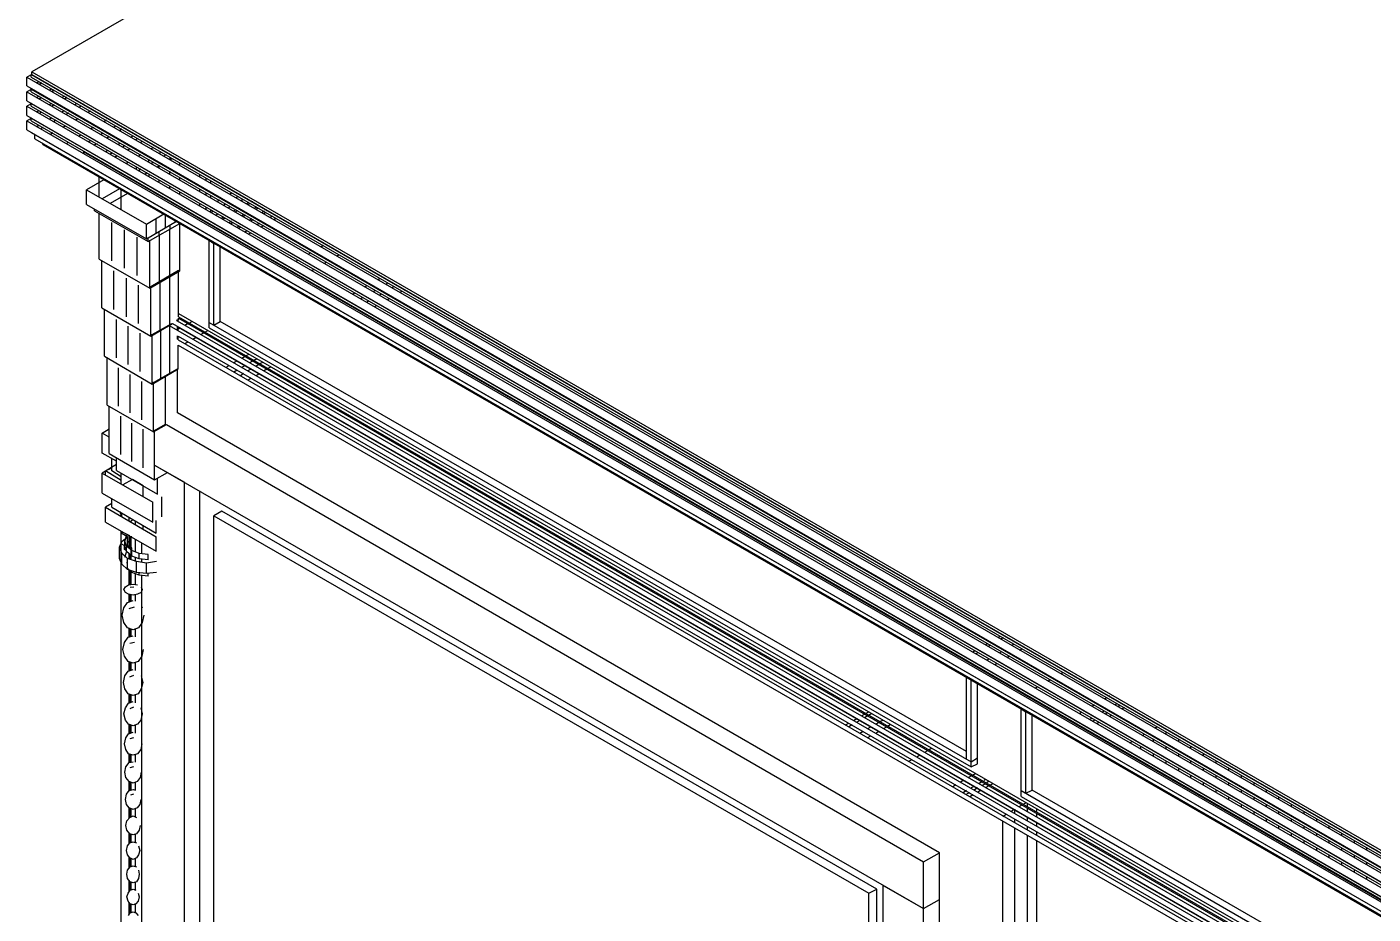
# Model space of a CAD drawing. Header units: inches. Extents: x 0.3 to 16.2, y 0.3 to 11.4.
# Drawn here: x 10.63 to 11.636, y 9.271 to 9.934 of the extents above; entities that cross this region are included whole.
import ezdxf

# ---------------------------------------------------------------- set-up
doc = ezdxf.new("R2010")
doc.units = ezdxf.units.IN
doc.header["$LTSCALE"] = 0.009843
doc.header["$MEASUREMENT"] = 0
doc.layers.add('GEOMETRY', color=7, linetype='Continuous')

msp = doc.modelspace()

# ---------------------------------------------------------------- linework, layer by layer
at = {"layer": 'GEOMETRY'}
for p, q in [((11.5551, 10.4331), (10.6335, 9.9008)), ((10.6335, 9.8988), (10.6299, 9.8969)), ((10.6331, 9.8988), (13.3177, 8.3488)), ((10.6335, 9.8988), (10.6331, 9.8988)), ((10.6331, 9.8988), (13.3177, 8.3488)), ((10.6331, 9.8969), (10.6331, 9.8988)), ((10.6335, 9.9008), (13.3177, 8.3512)), ((10.6335, 9.9008), (13.3177, 8.3512)), ((10.6335, 9.8988), (10.6335, 9.9008)), ((10.6335, 9.8988), (13.3177, 8.3492)), ((10.6299, 9.8969), (13.3177, 8.3449)), ((10.6299, 9.8969), (13.3177, 8.3449)), ((10.6299, 9.8902), (10.6299, 9.8969)), ((10.6299, 9.8902), (13.3177, 8.3382)), ((10.6331, 9.8969), (13.3177, 8.3469)), ((10.6331, 9.8878), (10.6331, 9.8882)), ((10.639, 9.8933), (10.6374, 9.8925)), ((10.6409, 9.8925), (10.6394, 9.8913)), ((10.6409, 9.8921), (10.6394, 9.8913)), ((10.6409, 9.8945), (10.6409, 9.8945)), ((10.6429, 9.8933), (10.6425, 9.8933)), ((10.6429, 9.8933), (10.6429, 9.8933)), ((10.6504, 9.889), (10.6504, 9.889)), ((10.652, 9.8882), (10.652, 9.8878)), ((10.6335, 9.8878), (10.6299, 9.8858)), ((10.6299, 9.8858), (13.3177, 8.3343)), ((10.6299, 9.8858), (13.3177, 8.3343)), ((10.6299, 9.8791), (10.6299, 9.8858)), ((10.6299, 9.8791), (13.3177, 8.3276)), ((10.6331, 9.8878), (13.3177, 8.3382)), ((10.6331, 9.8878), (13.3177, 8.3382)), ((10.6331, 9.8878), (13.3177, 8.3382)), ((10.6331, 9.8858), (10.6331, 9.8878)), ((10.6331, 9.8858), (13.3177, 8.3362)), ((10.639, 9.8827), (10.6374, 9.8815)), ((10.6409, 9.8815), (10.6394, 9.8807)), ((10.6409, 9.8815), (10.6394, 9.8803)), ((10.6484, 9.8878), (10.6469, 9.887)), ((10.6504, 9.887), (10.6484, 9.8858)), ((10.6504, 9.887), (10.6488, 9.8858)), ((10.6524, 9.8878), (10.652, 9.8878)), ((10.6579, 9.8827), (10.6563, 9.8815)), ((10.6598, 9.8815), (10.6579, 9.8807)), ((10.6598, 9.8815), (10.6583, 9.8803)), ((10.6598, 9.8835), (10.6598, 9.8835)), ((10.6614, 9.8827), (10.6614, 9.8827)), ((10.6618, 9.8827), (10.6614, 9.8823)), ((10.6693, 9.8783), (10.6689, 9.878)), ((10.6335, 9.8772), (10.6299, 9.8752)), ((10.6299, 9.8752), (13.3177, 8.3232)), ((10.6299, 9.8752), (13.3177, 8.3232)), ((10.6299, 9.8681), (10.6299, 9.8752)), ((10.6299, 9.8681), (13.3177, 8.3165)), ((10.6331, 9.8772), (13.3177, 8.3272)), ((10.6331, 9.8772), (13.3177, 8.3272)), ((10.6331, 9.8772), (13.3177, 8.3272)), ((10.6331, 9.8772), (10.6331, 9.8772)), ((10.6331, 9.8752), (10.6331, 9.8772)), ((10.6331, 9.8752), (13.3177, 8.3252)), ((10.639, 9.8717), (10.6374, 9.8709)), ((10.6409, 9.8705), (10.6394, 9.8697)), ((10.6409, 9.8705), (10.6394, 9.8697)), ((10.6484, 9.8772), (10.6469, 9.876)), ((10.6504, 9.876), (10.6484, 9.8752)), ((10.6504, 9.876), (10.6488, 9.8752)), ((10.6579, 9.8717), (10.6563, 9.8709)), ((10.661, 9.8701), (10.6594, 9.8689)), ((10.6673, 9.8772), (10.6657, 9.876)), ((10.6705, 9.8752), (10.6689, 9.8744)), ((10.6724, 9.8764), (10.672, 9.8764)), ((10.6776, 9.8713), (10.6756, 9.8705)), ((10.6791, 9.8724), (10.6791, 9.8724)), ((10.6335, 9.8661), (10.6299, 9.8642)), ((10.6299, 9.8642), (13.3177, 8.3126)), ((10.6299, 9.8642), (13.3177, 8.3126)), ((10.6299, 9.8575), (10.6299, 9.8642)), ((10.6331, 9.8661), (10.6331, 9.8665)), ((10.6331, 9.8661), (13.3177, 8.3165)), ((10.6331, 9.8661), (13.3177, 8.3165)), ((10.6331, 9.8661), (13.3177, 8.3165)), ((10.6331, 9.8642), (10.6331, 9.8661)), ((10.6331, 9.8642), (13.3177, 8.3146)), ((10.639, 9.8606), (10.6374, 9.8598)), ((10.6421, 9.8591), (10.6406, 9.8583)), ((10.6484, 9.8661), (10.6469, 9.8654)), ((10.6516, 9.8646), (10.65, 9.8634)), ((10.6587, 9.8602), (10.6571, 9.8594)), ((10.6681, 9.8657), (10.6665, 9.865)), ((10.6799, 9.8591), (10.678, 9.8583)), ((10.6894, 9.8646), (10.6874, 9.8634)), ((10.6909, 9.8657), (10.6909, 9.8654)), ((10.6945, 9.8594), (10.6961, 9.8602)), ((10.698, 9.8614), (10.698, 9.8614)), ((10.7028, 9.8587), (10.7028, 9.8587)), ((10.6299, 9.8575), (13.3177, 8.3055)), ((10.6331, 9.8555), (13.3177, 8.3055)), ((10.6331, 9.8555), (10.6331, 9.8555)), ((10.6358, 9.8508), (10.6358, 9.8539)), ((10.6358, 9.8508), (13.3177, 8.3024)), ((10.6492, 9.8551), (10.6476, 9.8539)), ((10.661, 9.848), (10.6594, 9.8472)), ((10.6705, 9.8535), (10.6689, 9.8528)), ((10.6756, 9.8484), (10.6776, 9.8496)), ((10.685, 9.8539), (10.687, 9.8551)), ((10.6913, 9.8524), (10.6898, 9.8512)), ((10.7008, 9.8579), (10.6992, 9.8567)), ((10.7075, 9.852), (10.7091, 9.8528)), ((10.711, 9.8539), (10.711, 9.8539)), ((10.7126, 9.8508), (10.711, 9.85)), ((10.7146, 9.852), (10.7146, 9.852)), ((10.7146, 9.848), (10.7161, 9.8488)), ((10.7181, 9.85), (10.7181, 9.85)), ((10.6417, 9.8465), (10.6417, 9.8472)), ((10.6417, 9.8465), (13.3177, 8.3016)), ((10.6728, 9.8413), (10.6724, 9.8409)), ((10.6724, 9.8409), (13.3177, 8.3138)), ((10.6724, 9.8409), (13.3177, 8.3138)), ((10.6724, 9.8398), (10.6724, 9.8409)), ((10.6744, 9.8398), (10.6744, 9.8402)), ((10.6823, 9.8469), (10.6803, 9.8461)), ((10.6886, 9.8409), (10.6902, 9.8421)), ((10.6937, 9.8402), (10.6921, 9.839)), ((10.6957, 9.837), (10.6972, 9.8382)), ((10.698, 9.8465), (10.6996, 9.8476)), ((10.7031, 9.8457), (10.7016, 9.8445)), ((10.7051, 9.8425), (10.7067, 9.8433)), ((10.715, 9.8386), (10.7134, 9.8378)), ((10.715, 9.8386), (10.7134, 9.8378)), ((10.715, 9.8386), (10.7134, 9.8378)), ((10.7244, 9.8441), (10.7228, 9.8433)), ((10.7244, 9.8441), (10.7228, 9.8433)), ((10.7244, 9.8441), (10.7228, 9.8433)), ((10.7264, 9.8453), (10.7264, 9.8453)), ((10.7264, 9.8453), (10.7264, 9.8453)), ((10.7264, 9.8453), (10.7264, 9.8453)), ((10.7295, 9.8433), (10.7295, 9.8433)), ((10.7295, 9.8394), (10.7295, 9.8409)), ((10.7339, 9.8386), (10.7323, 9.8378)), ((10.7339, 9.8386), (10.7323, 9.8378)), ((10.7339, 9.8386), (10.7323, 9.8378)), ((10.7358, 9.8398), (10.7354, 9.8398)), ((10.7358, 9.8398), (10.7354, 9.8398)), ((10.7358, 9.8398), (10.7354, 9.8398)), ((10.737, 9.839), (10.737, 9.839)), ((10.6862, 9.8358), (13.3177, 8.3165)), ((10.6862, 9.8358), (13.3177, 8.3165)), ((10.6862, 9.8354), (10.6862, 9.8358)), ((10.6862, 9.8331), (10.6862, 9.8335)), ((10.7055, 9.8331), (10.7039, 9.8323)), ((10.7055, 9.8331), (10.7039, 9.8323)), ((10.7055, 9.8331), (10.7039, 9.8323)), ((10.7118, 9.828), (10.7118, 9.8299)), ((10.715, 9.828), (10.7134, 9.8268)), ((10.715, 9.828), (10.7134, 9.8268)), ((10.715, 9.828), (10.7134, 9.8268)), ((10.7209, 9.8335), (10.7209, 9.8354)), ((10.7244, 9.8331), (10.7228, 9.8323)), ((10.7244, 9.8331), (10.7228, 9.8323)), ((10.7244, 9.8331), (10.7228, 9.8323)), ((10.7291, 9.8307), (10.7276, 9.8295)), ((10.7291, 9.8307), (10.7276, 9.8295)), ((10.7291, 9.8307), (10.7276, 9.8295)), ((10.7287, 9.8287), (10.7287, 9.8303)), ((10.737, 9.835), (10.737, 9.8366)), ((10.7386, 9.8358), (10.737, 9.835)), ((10.7386, 9.8358), (10.737, 9.835)), ((10.7386, 9.8358), (10.737, 9.835)), ((10.7406, 9.837), (10.7402, 9.837)), ((10.7406, 9.837), (10.7402, 9.837)), ((10.7406, 9.837), (10.7402, 9.837)), ((10.7441, 9.835), (10.7441, 9.835)), ((10.7441, 9.8311), (10.7441, 9.8327)), ((10.6874, 9.8201), (10.6744, 9.8126)), ((10.6839, 9.8071), (10.6839, 9.822)), ((10.7197, 9.8252), (10.7181, 9.824)), ((10.7197, 9.8252), (10.7181, 9.824)), ((10.7197, 9.8252), (10.7181, 9.824)), ((10.7213, 9.826), (10.7213, 9.8264)), ((10.7213, 9.8224), (10.7213, 9.824)), ((10.7287, 9.8181), (10.7287, 9.8197)), ((10.7366, 9.8244), (10.7366, 9.8264)), ((10.7441, 9.8201), (10.7441, 9.822)), ((10.7591, 9.826), (10.7591, 9.8264)), ((10.7591, 9.822), (10.7591, 9.824)), ((10.7638, 9.8232), (10.7638, 9.8236)), ((10.7638, 9.8193), (10.7638, 9.8213)), ((10.7673, 9.8213), (10.7673, 9.8213)), ((10.7673, 9.8173), (10.7673, 9.8193)), ((10.6744, 9.8126), (10.7193, 9.787)), ((10.6744, 9.8126), (10.7193, 9.787)), ((10.6744, 9.8016), (10.6744, 9.8126)), ((10.6992, 9.8134), (10.6862, 9.8059)), ((10.7051, 9.8098), (10.6921, 9.8024)), ((10.7004, 9.7976), (10.7004, 9.8126)), ((10.7366, 9.8134), (10.7366, 9.8154)), ((10.7441, 9.8091), (10.7441, 9.811)), ((10.7591, 9.8114), (10.7591, 9.813)), ((10.7638, 9.8087), (10.7638, 9.8106)), ((10.7673, 9.8067), (10.7673, 9.8083)), ((10.7831, 9.8102), (10.7815, 9.8091)), ((10.785, 9.8114), (10.785, 9.811)), ((10.7898, 9.8087), (10.7898, 9.8087)), ((10.7898, 9.8087), (10.7898, 9.8087)), ((10.6744, 9.8016), (10.7193, 9.776)), ((10.6803, 9.7969), (10.6803, 9.7984)), ((10.7591, 9.8004), (10.7591, 9.8024)), ((10.7638, 9.7976), (10.7638, 9.7996)), ((10.7673, 9.7957), (10.7673, 9.7976)), ((10.774, 9.8047), (10.772, 9.8039)), ((10.7768, 9.8012), (10.7783, 9.802)), ((10.7768, 9.8012), (10.7783, 9.802)), ((10.7803, 9.7992), (10.7819, 9.8)), ((10.7862, 9.7976), (10.7846, 9.7969)), ((10.7862, 9.8067), (10.7878, 9.8075)), ((10.7862, 9.8067), (10.7878, 9.8075)), ((10.7898, 9.8043), (10.7913, 9.8055)), ((10.7933, 9.8063), (10.7933, 9.8067)), ((10.7957, 9.8031), (10.7941, 9.802)), ((10.7969, 9.8024), (10.7953, 9.8016)), ((10.7976, 9.8043), (10.7972, 9.8039)), ((10.7988, 9.8035), (10.7984, 9.8035)), ((10.8016, 9.7996), (10.8, 9.7988)), ((10.8016, 9.7996), (10.8, 9.7988)), ((10.8028, 9.7988), (10.8012, 9.798)), ((10.8031, 9.8008), (10.8031, 9.8008)), ((10.8031, 9.8008), (10.8031, 9.8008)), ((10.8043, 9.8), (10.8043, 9.8)), ((10.6803, 9.7969), (10.7205, 9.774)), ((10.6839, 9.7606), (10.6839, 9.7949)), ((10.6839, 9.7933), (10.6839, 9.7949)), ((10.6933, 9.7594), (10.6933, 9.7882)), ((10.7193, 9.787), (10.7323, 9.7945)), ((10.7193, 9.787), (10.7323, 9.7945)), ((10.7193, 9.776), (10.7417, 9.789)), ((10.7264, 9.7799), (10.7264, 9.7909)), ((10.7335, 9.7843), (10.7335, 9.7937)), ((10.7406, 9.7882), (10.7406, 9.7894)), ((10.7673, 9.7957), (10.7693, 9.7965)), ((10.7673, 9.7957), (10.7693, 9.7965)), ((10.7709, 9.7937), (10.7728, 9.7945)), ((10.7768, 9.7921), (10.7752, 9.7913)), ((10.778, 9.7913), (10.7764, 9.7906)), ((10.7827, 9.789), (10.7811, 9.7878)), ((10.7827, 9.789), (10.7811, 9.7878)), ((10.7839, 9.7882), (10.7823, 9.787)), ((10.7874, 9.7969), (10.7858, 9.7961)), ((10.7921, 9.7941), (10.7906, 9.7933)), ((10.7921, 9.7941), (10.7906, 9.7933)), ((10.7933, 9.7937), (10.7917, 9.7925)), ((10.798, 9.7909), (10.7965, 9.7898)), ((10.798, 9.7909), (10.7965, 9.7898)), ((10.7992, 9.7902), (10.7976, 9.7894)), ((10.8075, 9.7965), (10.8055, 9.7953)), ((10.8075, 9.7965), (10.8055, 9.7953)), ((10.8087, 9.7957), (10.8067, 9.7945)), ((10.8091, 9.7972), (10.8091, 9.7972)), ((10.8091, 9.7972), (10.8091, 9.7972)), ((10.8102, 9.7969), (10.8102, 9.7965)), ((10.8134, 9.7929), (10.8114, 9.7917)), ((10.8161, 9.7913), (10.8146, 9.7902)), ((10.815, 9.7941), (10.815, 9.7937)), ((10.8181, 9.7921), (10.8181, 9.7921)), ((10.7028, 9.7539), (10.7028, 9.7827)), ((10.7193, 9.776), (10.7193, 9.787)), ((10.7205, 9.774), (10.7441, 9.7874)), ((10.7287, 9.7787), (10.7287, 9.7815)), ((10.7291, 9.7433), (10.7291, 9.7787)), ((10.7366, 9.7476), (10.7366, 9.7831)), ((10.737, 9.7835), (10.737, 9.7862)), ((10.7441, 9.752), (10.7441, 9.7874)), ((10.7886, 9.7854), (10.787, 9.7846)), ((10.7886, 9.7854), (10.787, 9.7846)), ((10.7898, 9.7846), (10.7882, 9.7839)), ((10.7945, 9.7819), (10.7929, 9.7811)), ((10.7972, 9.7803), (10.7957, 9.7795)), ((10.8039, 9.7874), (10.802, 9.7866)), ((10.8067, 9.7858), (10.8051, 9.7846)), ((10.7122, 9.7484), (10.7122, 9.7772)), ((10.7205, 9.774), (10.7205, 9.7768)), ((10.7217, 9.739), (10.7217, 9.7748)), ((10.7661, 9.7748), (11.3354, 9.4461)), ((10.7661, 9.7748), (10.7697, 9.7724)), ((10.7661, 9.7748), (10.7697, 9.7724)), ((10.7661, 9.7134), (10.7661, 9.7748)), ((10.7697, 9.7114), (10.7697, 9.7724)), ((10.7744, 9.7142), (10.7744, 9.7697)), ((10.8516, 9.7709), (10.8496, 9.7697)), ((10.8531, 9.772), (10.8531, 9.7717)), ((10.6839, 9.7606), (10.7217, 9.739)), ((10.6858, 9.7244), (10.6858, 9.7598)), ((10.6858, 9.7559), (10.6858, 9.7598)), ((10.8327, 9.7598), (10.8311, 9.7591)), ((10.8421, 9.7654), (10.8406, 9.7646)), ((10.852, 9.7575), (10.8539, 9.7587)), ((10.852, 9.7575), (10.8539, 9.7587)), ((10.8614, 9.763), (10.863, 9.7642)), ((10.8614, 9.763), (10.863, 9.7642)), ((10.865, 9.765), (10.865, 9.765)), ((10.865, 9.765), (10.865, 9.765)), ((10.6949, 9.7232), (10.6949, 9.752)), ((10.7217, 9.739), (10.7441, 9.752)), ((10.7224, 9.7402), (10.7433, 9.7524)), ((10.7224, 9.7402), (10.7433, 9.7524)), ((10.7366, 9.7114), (10.7366, 9.748)), ((10.7433, 9.7177), (10.7433, 9.7524)), ((10.8429, 9.7524), (10.8445, 9.7531)), ((10.8429, 9.7524), (10.8445, 9.7531)), ((10.8957, 9.7472), (10.8957, 9.7476)), ((10.8957, 9.7472), (10.8957, 9.7476)), ((10.8957, 9.7472), (10.8957, 9.7476)), ((10.7043, 9.7177), (10.7043, 9.7465)), ((10.7134, 9.7126), (10.7134, 9.7413)), ((10.7217, 9.7406), (10.7224, 9.7402)), ((10.7217, 9.7406), (10.7224, 9.7402)), ((10.7224, 9.7031), (10.7224, 9.7402)), ((10.7295, 9.7071), (10.7295, 9.7441)), ((10.8827, 9.7402), (10.8843, 9.7409)), ((10.8827, 9.7402), (10.8843, 9.7409)), ((10.8827, 9.7402), (10.8843, 9.7409)), ((10.8886, 9.7366), (10.8902, 9.7374)), ((10.8921, 9.7453), (10.8937, 9.7465)), ((10.8921, 9.7453), (10.8937, 9.7465)), ((10.8921, 9.7453), (10.8937, 9.7465)), ((10.898, 9.7421), (10.8996, 9.7429)), ((10.9016, 9.7441), (10.9016, 9.7441)), ((10.9043, 9.7402), (10.9028, 9.7394)), ((10.9063, 9.7413), (10.9059, 9.7413)), ((10.9118, 9.7378), (10.9122, 9.7378)), ((10.9118, 9.7378), (10.9122, 9.7378)), ((10.8732, 9.7346), (10.8748, 9.7354)), ((10.8732, 9.7346), (10.8748, 9.7354)), ((10.8732, 9.7346), (10.8748, 9.7354)), ((10.8791, 9.7311), (10.8807, 9.7323)), ((10.8854, 9.7295), (10.8839, 9.7283)), ((10.8949, 9.7346), (10.8933, 9.7339)), ((10.8992, 9.7303), (10.9008, 9.7315)), ((10.8992, 9.7303), (10.9008, 9.7315)), ((10.9087, 9.7358), (10.9102, 9.737)), ((10.9087, 9.7358), (10.9102, 9.737)), ((10.6858, 9.7244), (10.7224, 9.7031)), ((10.6878, 9.6882), (10.6878, 9.7232)), ((10.6878, 9.7185), (10.6878, 9.7232)), ((10.7433, 9.7201), (13.2535, 8.2709)), ((10.7433, 9.7177), (13.2535, 8.2685)), ((10.7433, 9.7177), (13.2535, 8.2685)), ((10.8898, 9.7252), (10.8913, 9.726)), ((10.8898, 9.7252), (10.8913, 9.726)), ((10.6969, 9.687), (10.6969, 9.7157)), ((10.7055, 9.6819), (10.7055, 9.7106)), ((10.7224, 9.7031), (10.7386, 9.7126)), ((10.7236, 9.7043), (10.7382, 9.7126)), ((10.7236, 9.7043), (10.7382, 9.7126)), ((10.7299, 9.6713), (10.7299, 9.7079)), ((10.7362, 9.711), (13.2535, 8.2579)), ((10.7362, 9.711), (13.2535, 8.2579)), ((10.7366, 9.6748), (10.7366, 9.7118)), ((10.7386, 9.7126), (13.2535, 8.2606)), ((10.7417, 9.715), (10.7429, 9.7157)), ((10.7417, 9.715), (10.7429, 9.7157)), ((10.7421, 9.7146), (10.7433, 9.7154)), ((10.7421, 9.7146), (13.2535, 8.2646)), ((10.7421, 9.7146), (13.2535, 8.2646)), ((10.7425, 9.7142), (10.7425, 9.7146)), ((10.7425, 9.7075), (10.7425, 9.7102)), ((10.7429, 9.7142), (10.7429, 9.7157)), ((10.7429, 9.7098), (13.2535, 8.2606)), ((10.7429, 9.7071), (10.7429, 9.7098)), ((10.7445, 9.7091), (10.7429, 9.7083)), ((10.7433, 9.7165), (13.2535, 8.2673)), ((10.7433, 9.7154), (10.7433, 9.7165)), ((10.7504, 9.7126), (10.748, 9.711)), ((10.7535, 9.7142), (10.7516, 9.713)), ((10.7634, 9.7063), (10.765, 9.7075)), ((10.7634, 9.7063), (10.765, 9.7075)), ((10.7661, 9.7134), (11.3354, 9.385)), ((10.7661, 9.7134), (11.3354, 9.385)), ((10.7661, 9.7134), (10.7697, 9.7114)), ((10.7661, 9.7094), (10.7661, 9.7134)), ((10.7661, 9.7094), (11.3354, 9.3811)), ((10.7697, 9.7114), (10.7744, 9.7142)), ((11.3319, 9.3925), (10.7744, 9.7142)), ((10.7146, 9.6768), (10.7146, 9.7055)), ((10.7224, 9.7047), (10.7236, 9.7043)), ((10.7224, 9.7047), (10.7236, 9.7043)), ((10.7236, 9.6673), (10.7236, 9.7043)), ((10.7425, 9.7008), (10.7425, 9.7035)), ((10.7429, 9.7031), (13.2535, 8.2535)), ((10.7429, 9.7031), (13.2535, 8.2535)), ((10.7429, 9.7004), (10.7429, 9.7031)), ((10.7429, 9.7004), (13.2535, 8.2512)), ((10.7429, 9.7004), (13.2535, 8.2512)), ((10.748, 9.6976), (10.7504, 9.6988)), ((10.748, 9.6976), (10.7504, 9.6988)), ((10.7539, 9.7008), (10.7563, 9.7024)), ((10.7539, 9.7008), (10.7563, 9.7024)), ((10.7598, 9.7043), (10.7622, 9.7059)), ((10.7598, 9.7043), (10.7622, 9.7059)), ((10.6878, 9.6882), (10.7236, 9.6673)), ((10.6898, 9.6516), (10.6898, 9.687)), ((10.6898, 9.6811), (10.6898, 9.687)), ((10.7429, 9.6965), (13.2535, 8.2469)), ((10.7429, 9.6787), (10.7429, 9.6965)), ((10.7906, 9.6866), (10.7929, 9.6882)), ((10.7906, 9.6866), (10.7929, 9.6882)), ((10.7906, 9.6866), (10.7929, 9.6882)), ((10.7941, 9.6886), (10.7957, 9.6898)), ((10.7941, 9.6886), (10.7957, 9.6898)), ((10.7941, 9.6886), (10.7957, 9.6898)), ((10.6984, 9.6508), (10.6984, 9.6795)), ((10.7236, 9.6673), (10.7429, 9.6787)), ((10.7244, 9.6685), (10.7425, 9.6787)), ((10.7244, 9.6685), (10.7425, 9.6787)), ((10.7425, 9.6457), (10.7425, 9.6787)), ((10.7787, 9.6799), (10.7811, 9.6811)), ((10.7787, 9.6799), (10.7811, 9.6811)), ((10.7787, 9.6799), (10.7811, 9.6811)), ((10.7846, 9.6835), (10.787, 9.6846)), ((10.7846, 9.6835), (10.787, 9.6846)), ((10.7846, 9.6835), (10.787, 9.6846)), ((10.7846, 9.6764), (10.787, 9.678)), ((10.7906, 9.6799), (10.7929, 9.6811)), ((10.7976, 9.6787), (10.7953, 9.6772)), ((10.7965, 9.6835), (10.7988, 9.6846)), ((10.8, 9.6854), (10.8016, 9.6862)), ((10.8031, 9.6819), (10.8012, 9.6807)), ((10.8063, 9.6835), (10.8043, 9.6827)), ((10.8067, 9.6772), (10.8091, 9.6787)), ((10.8067, 9.6772), (10.8091, 9.6787)), ((10.8102, 9.6791), (10.8122, 9.6803)), ((10.8102, 9.6791), (10.8122, 9.6803)), ((10.7071, 9.6457), (10.7071, 9.6744)), ((10.7157, 9.6406), (10.7157, 9.6693)), ((10.7236, 9.6689), (10.7244, 9.6685)), ((10.7236, 9.6689), (10.7244, 9.6685)), ((10.7244, 9.6315), (10.7244, 9.6685)), ((10.7335, 9.6366), (10.7335, 9.6736)), ((10.7917, 9.6752), (10.7894, 9.6736)), ((10.7953, 9.6705), (10.7976, 9.6717)), ((10.7953, 9.6705), (10.7976, 9.6717)), ((10.8012, 9.6736), (10.8031, 9.6752)), ((10.8012, 9.6736), (10.8031, 9.6752)), ((10.6898, 9.6516), (10.7244, 9.6315)), ((10.6913, 9.6154), (10.6913, 9.6504)), ((10.6913, 9.6433), (10.6913, 9.6504)), ((10.7, 9.6146), (10.7, 9.6433)), ((10.7083, 9.6094), (10.7083, 9.6382)), ((10.7244, 9.6315), (10.7343, 9.637)), ((10.7252, 9.6327), (10.7335, 9.6374)), ((10.7252, 9.6327), (10.7335, 9.6374)), ((10.7339, 9.6374), (10.7339, 9.6374)), ((10.7343, 9.637), (11.3, 9.3102)), ((10.7343, 9.637), (11.3, 9.3102)), ((11.3118, 9.3169), (10.7425, 9.6457)), ((10.6862, 9.6307), (10.6913, 9.6339)), ((10.6913, 9.6276), (10.6862, 9.6307)), ((10.6913, 9.6276), (10.6862, 9.6307)), ((10.6862, 9.6157), (10.6862, 9.6307)), ((10.7169, 9.6047), (10.7169, 9.6335)), ((10.7244, 9.6331), (10.7252, 9.6327)), ((10.7244, 9.6331), (10.7252, 9.6327)), ((10.7252, 9.5957), (10.7252, 9.6327)), ((10.6969, 9.6098), (10.6862, 9.6157)), ((10.6969, 9.6071), (10.6862, 9.6008)), ((10.6913, 9.6154), (10.7252, 9.5957)), ((10.6933, 9.6024), (10.6933, 9.6118)), ((10.6969, 9.6028), (10.6969, 9.6122)), ((10.7252, 9.6067), (11.3, 9.2752)), ((10.7252, 9.6067), (10.7476, 9.5941)), ((10.7252, 9.6067), (10.7476, 9.5941)), ((10.6862, 9.6008), (10.724, 9.5791)), ((10.6862, 9.6008), (10.724, 9.5791)), ((10.6862, 9.5858), (10.6862, 9.6008)), ((10.6886, 9.6024), (10.6933, 9.6047)), ((10.7004, 9.5953), (10.6886, 9.6024)), ((10.7004, 9.5953), (10.6886, 9.6024)), ((10.6886, 9.5996), (10.6886, 9.6024)), ((10.7004, 9.598), (10.6933, 9.6024)), ((10.6969, 9.6028), (10.7276, 9.585)), ((10.7004, 9.5925), (10.7004, 9.6008)), ((10.7252, 9.5957), (10.735, 9.6012)), ((10.7276, 9.585), (10.7276, 9.5969)), ((10.7087, 9.5961), (10.7016, 9.5921)), ((10.7169, 9.5913), (10.7087, 9.5961)), ((10.7169, 9.5831), (10.7169, 9.5913)), ((10.7476, 9.0402), (10.7476, 9.5941)), ((10.7591, 9.0469), (10.7591, 9.5874)), ((10.6862, 9.5858), (10.724, 9.5642)), ((10.6933, 9.578), (10.6886, 9.5752)), ((10.6933, 9.5752), (10.6933, 9.5819)), ((10.724, 9.5642), (10.724, 9.5791)), ((10.7307, 9.5681), (10.7307, 9.5831)), ((10.6886, 9.5752), (10.7264, 9.5531)), ((10.6886, 9.5752), (10.7264, 9.5531)), ((10.6886, 9.5642), (10.6886, 9.5752)), ((10.6933, 9.5752), (10.7264, 9.5559)), ((10.6992, 9.5724), (10.7008, 9.5681)), ((10.7004, 9.5681), (10.7004, 9.5709)), ((10.7004, 9.5681), (10.7004, 9.5697)), ((10.7008, 9.5681), (10.7008, 9.5709)), ((10.7063, 9.565), (10.7063, 9.5677)), ((10.7756, 9.5724), (10.7697, 9.5689)), ((10.7697, 9.5689), (11.2591, 9.2866)), ((10.7697, 9.5689), (11.2591, 9.2866)), ((10.7697, 9.0531), (10.7697, 9.5689)), ((11.265, 9.2898), (10.7756, 9.5724)), ((10.6886, 9.5642), (10.7264, 9.5425)), ((10.7004, 8.9913), (10.7004, 9.5575)), ((10.7004, 9.5559), (10.7016, 9.5567)), ((10.7075, 9.5642), (10.7079, 9.565)), ((10.7079, 9.565), (10.7091, 9.5661)), ((10.711, 9.5622), (10.711, 9.565)), ((10.7169, 9.5587), (10.7169, 9.5614)), ((10.7264, 9.5559), (10.7264, 9.5654)), ((10.6992, 9.5453), (10.7008, 9.5496)), ((10.7051, 9.5531), (10.7004, 9.5559)), ((10.7051, 9.5531), (10.7004, 9.5559)), ((10.7004, 9.548), (10.7004, 9.5559)), ((10.7031, 9.5465), (10.7004, 9.548)), ((10.7008, 9.5496), (10.7051, 9.5531)), ((10.7067, 9.5539), (10.7028, 9.5559)), ((10.7028, 9.5437), (10.7028, 9.5465)), ((10.7031, 9.55), (10.7043, 9.5539)), ((10.7043, 9.5461), (10.7031, 9.55)), ((10.7043, 9.5461), (10.7031, 9.55)), ((10.7031, 9.5457), (10.7031, 9.55)), ((10.7043, 9.5539), (10.7051, 9.5547)), ((10.7083, 9.5429), (10.7043, 9.5461)), ((10.7043, 9.5421), (10.7043, 9.5461)), ((10.7083, 9.5429), (10.7043, 9.5461)), ((10.7051, 9.5453), (10.7051, 9.5531)), ((10.7051, 9.5492), (10.7063, 9.55)), ((10.7067, 9.5457), (10.7051, 9.5465)), ((10.7067, 9.5457), (10.7051, 9.5465)), ((10.7063, 9.5457), (10.7063, 9.5539)), ((10.7067, 9.5441), (10.7067, 9.5539)), ((10.7079, 9.5358), (10.7079, 9.5531)), ((10.7083, 9.5531), (10.7079, 9.5531)), ((10.711, 9.5417), (10.711, 9.5512)), ((10.711, 9.5417), (10.711, 9.5512)), ((10.7157, 9.5406), (10.7157, 9.5484)), ((10.7264, 9.5425), (10.7264, 9.5531)), ((10.7008, 9.5409), (10.6992, 9.5453)), ((10.7008, 9.5409), (10.6992, 9.5453)), ((10.6992, 9.537), (10.6992, 9.5453)), ((10.7008, 9.5327), (10.6992, 9.537)), ((10.7051, 9.537), (10.7008, 9.5409)), ((10.7008, 9.5327), (10.7008, 9.5409)), ((10.7051, 9.537), (10.7008, 9.5409)), ((10.7043, 9.5429), (10.7028, 9.5437)), ((10.7043, 9.5421), (10.7031, 9.5457)), ((10.7031, 9.5378), (10.7043, 9.5417)), ((10.7051, 9.5453), (10.7043, 9.5457)), ((10.7083, 9.5386), (10.7043, 9.5421)), ((10.7043, 9.5417), (10.7047, 9.5417)), ((10.7118, 9.5346), (10.7051, 9.537)), ((10.7051, 9.5287), (10.7051, 9.537)), ((10.7118, 9.5346), (10.7051, 9.537)), ((10.7063, 9.5366), (10.7063, 9.5402)), ((10.7067, 9.5366), (10.7067, 9.5402)), ((10.7083, 9.5449), (10.7079, 9.5449)), ((10.7079, 9.5445), (10.7083, 9.5449)), ((10.7083, 9.5449), (10.7079, 9.5449)), ((10.7083, 9.5409), (10.7083, 9.5449)), ((10.7138, 9.5406), (10.7083, 9.5429)), ((10.7083, 9.5386), (10.7083, 9.5429)), ((10.7138, 9.5406), (10.7083, 9.5429)), ((10.7138, 9.5366), (10.7083, 9.5386)), ((10.711, 9.5346), (10.711, 9.5374)), ((10.711, 9.5346), (10.711, 9.5374)), ((10.7205, 9.5398), (10.7138, 9.5406)), ((10.7138, 9.5366), (10.7138, 9.5406)), ((10.7205, 9.5398), (10.7138, 9.5406)), ((10.7205, 9.5358), (10.7138, 9.5366)), ((10.7157, 9.5339), (10.7157, 9.5362)), ((10.7205, 9.5358), (10.7205, 9.5398)), ((10.7051, 9.5287), (10.7008, 9.5327)), ((10.7051, 9.5331), (10.7043, 9.5339)), ((10.7051, 9.5331), (10.7043, 9.5339)), ((10.7083, 9.5264), (10.7043, 9.5299)), ((10.7118, 9.5264), (10.7051, 9.5287)), ((10.7063, 9.5173), (10.7063, 9.528)), ((10.7067, 9.5173), (10.7067, 9.528)), ((10.7079, 9.5173), (10.7079, 9.528)), ((10.7083, 9.5264), (10.7083, 9.5276)), ((10.7138, 9.5244), (10.7083, 9.5264)), ((10.7193, 9.5335), (10.7118, 9.5346)), ((10.7118, 9.5264), (10.7118, 9.5346)), ((10.7193, 9.5335), (10.7118, 9.5346)), ((10.7193, 9.5256), (10.7118, 9.5264)), ((10.7138, 9.5244), (10.7138, 9.526)), ((10.7268, 9.5346), (10.7193, 9.5335)), ((10.7268, 9.5346), (10.7193, 9.5335)), ((10.7193, 9.5256), (10.7193, 9.5335)), ((10.7268, 9.5264), (10.7193, 9.5256)), ((10.7035, 9.5157), (10.7059, 9.5173)), ((10.7059, 9.5173), (10.7094, 9.5177)), ((10.7094, 9.5177), (10.7126, 9.5173)), ((10.711, 9.5173), (10.711, 9.5252)), ((10.711, 9.5173), (10.711, 9.5252)), ((10.7205, 9.5236), (10.7138, 9.5244)), ((10.7157, 9.1059), (10.7157, 9.524)), ((10.7205, 9.5236), (10.7205, 9.5256)), ((10.7024, 9.5138), (10.7035, 9.5157)), ((10.7035, 9.5114), (10.7024, 9.5138)), ((10.7059, 9.5102), (10.7035, 9.5114)), ((10.7094, 9.5094), (10.7059, 9.5102)), ((10.7063, 9.5047), (10.7063, 9.5098)), ((10.7067, 9.5047), (10.7067, 9.5098)), ((10.7071, 9.5154), (10.7098, 9.5157)), ((10.7079, 9.5051), (10.7079, 9.5098)), ((10.7126, 9.5102), (10.7094, 9.5094)), ((10.711, 9.5051), (10.711, 9.5098)), ((10.711, 9.5051), (10.711, 9.5098)), ((10.7154, 9.5114), (10.7126, 9.5102)), ((10.7154, 9.5157), (10.7161, 9.5138)), ((10.7161, 9.5138), (10.7154, 9.5114)), ((10.7012, 9.4945), (10.7024, 9.5)), ((10.7024, 9.5), (10.7051, 9.5039)), ((10.7051, 9.5039), (10.7094, 9.5055)), ((10.7063, 9.4996), (10.7102, 9.5008)), ((10.7157, 9.5008), (10.7161, 9.5)), ((10.7024, 9.489), (10.7012, 9.4945)), ((10.7051, 9.485), (10.7024, 9.489)), ((10.7161, 9.489), (10.7134, 9.485)), ((10.7173, 9.4945), (10.7161, 9.489)), ((10.7028, 9.474), (10.7055, 9.478)), ((10.7094, 9.4835), (10.7051, 9.485)), ((10.7055, 9.478), (10.7094, 9.4791)), ((10.7063, 9.478), (10.7063, 9.4846)), ((10.7067, 9.4783), (10.7067, 9.4846)), ((10.7079, 9.4787), (10.7079, 9.4843)), ((10.7134, 9.485), (10.7094, 9.4835)), ((10.711, 9.4783), (10.711, 9.4843)), ((10.711, 9.4783), (10.711, 9.4843)), ((11.3555, 9.478), (11.3571, 9.4787)), ((11.3594, 9.4776), (11.3579, 9.4768)), ((11.3587, 9.4799), (11.3591, 9.4799)), ((11.361, 9.4787), (11.361, 9.4787)), ((10.7016, 9.4689), (10.7028, 9.474)), ((10.7028, 9.4638), (10.7016, 9.4689)), ((10.7067, 9.4736), (10.7102, 9.4744)), ((10.7169, 9.4689), (10.7157, 9.4638)), ((11.3366, 9.4669), (11.3382, 9.4681)), ((11.3406, 9.4665), (11.339, 9.4657)), ((11.3461, 9.4724), (11.3476, 9.4736)), ((11.35, 9.472), (11.3484, 9.4713)), ((11.3567, 9.4665), (11.3583, 9.4673)), ((11.3567, 9.4665), (11.3583, 9.4673)), ((11.3657, 9.472), (11.3677, 9.4728)), ((11.3657, 9.472), (11.3677, 9.4728)), ((11.3693, 9.474), (11.3693, 9.474)), ((11.3693, 9.474), (11.3693, 9.474)), ((11.3717, 9.4685), (11.3736, 9.4693)), ((11.3717, 9.4685), (11.3736, 9.4693)), ((11.3717, 9.4685), (11.3736, 9.4693)), ((11.3752, 9.4705), (11.3752, 9.4705)), ((11.3752, 9.4705), (11.3752, 9.4705)), ((11.3752, 9.4705), (11.3752, 9.4705)), ((10.7055, 9.4598), (10.7028, 9.4638)), ((10.7094, 9.4587), (10.7055, 9.4598)), ((10.7063, 9.4528), (10.7063, 9.4594)), ((10.7067, 9.4531), (10.7067, 9.4594)), ((10.7079, 9.4535), (10.7079, 9.4591)), ((10.713, 9.4598), (10.7094, 9.4587)), ((10.711, 9.4531), (10.711, 9.4591)), ((10.711, 9.4531), (10.711, 9.4591)), ((10.7157, 9.4638), (10.713, 9.4598)), ((11.3472, 9.461), (11.3488, 9.4618)), ((11.3472, 9.461), (11.3488, 9.4618)), ((11.3531, 9.4575), (11.3547, 9.4587)), ((11.3531, 9.4575), (11.3547, 9.4587)), ((11.3531, 9.4575), (11.3547, 9.4587)), ((11.3622, 9.463), (11.3642, 9.4642)), ((11.3622, 9.463), (11.3642, 9.4642)), ((11.3622, 9.463), (11.3642, 9.4642)), ((10.702, 9.4441), (10.7031, 9.4492)), ((10.7031, 9.4492), (10.7055, 9.4528)), ((10.7055, 9.4528), (10.7094, 9.4539)), ((10.7067, 9.4484), (10.7098, 9.4496)), ((10.7154, 9.4492), (10.7165, 9.4441)), ((11.3319, 9.448), (11.3354, 9.4461)), ((11.3319, 9.448), (11.3354, 9.4461)), ((11.3319, 9.387), (11.3319, 9.448)), ((11.3354, 9.385), (11.3354, 9.4461)), ((11.3929, 9.4453), (11.3945, 9.4465)), ((11.4024, 9.4508), (11.4039, 9.452)), ((11.4059, 9.4528), (11.4059, 9.4528)), ((10.7031, 9.4394), (10.702, 9.4441)), ((10.7055, 9.4358), (10.7031, 9.4394)), ((10.7094, 9.4346), (10.7055, 9.4358)), ((10.7063, 9.4287), (10.7063, 9.4354)), ((10.7067, 9.4291), (10.7067, 9.4354)), ((10.713, 9.4358), (10.7094, 9.4346)), ((10.7154, 9.4394), (10.713, 9.4358)), ((10.7165, 9.4441), (10.7154, 9.4394)), ((11.3402, 9.3878), (11.3402, 9.4433)), ((11.3835, 9.4402), (11.385, 9.4409)), ((10.7035, 9.4252), (10.7059, 9.4287)), ((10.7059, 9.4287), (10.7094, 9.4299)), ((10.7071, 9.4248), (10.7098, 9.426)), ((10.7079, 9.4295), (10.7079, 9.435)), ((10.711, 9.4291), (10.711, 9.435)), ((10.711, 9.4291), (10.711, 9.435)), ((11.4276, 9.4272), (11.426, 9.4264)), ((11.437, 9.4327), (11.4354, 9.4319)), ((11.439, 9.4339), (11.4386, 9.4339)), ((11.4445, 9.4283), (11.4429, 9.4276)), ((11.4469, 9.4272), (11.4453, 9.426)), ((11.4465, 9.4295), (11.4465, 9.4295)), ((11.4488, 9.428), (11.4488, 9.428)), ((11.4516, 9.4264), (11.4516, 9.4264)), ((10.7024, 9.4209), (10.7035, 9.4252)), ((10.7035, 9.4161), (10.7024, 9.4209)), ((10.7059, 9.413), (10.7035, 9.4161)), ((10.715, 9.4161), (10.7126, 9.413)), ((10.715, 9.4252), (10.7161, 9.4209)), ((10.7161, 9.4209), (10.715, 9.4161)), ((11.2476, 9.4157), (11.25, 9.4173)), ((11.2524, 9.4157), (11.25, 9.4146)), ((11.2535, 9.4193), (11.2559, 9.4205)), ((11.2583, 9.4193), (11.2559, 9.4177)), ((11.2571, 9.4213), (11.2591, 9.4224)), ((11.2614, 9.4209), (11.2594, 9.4201)), ((11.2677, 9.4154), (11.2697, 9.4161)), ((11.2677, 9.4154), (11.2697, 9.4161)), ((11.3728, 9.4244), (12.6358, 8.6953)), ((11.3728, 9.4244), (11.3764, 9.4224)), ((11.3728, 9.4244), (11.3764, 9.4224)), ((11.3728, 9.3634), (11.3728, 9.4244)), ((11.3764, 9.3614), (11.3764, 9.4224)), ((11.3811, 9.3638), (11.3811, 9.4197)), ((11.4181, 9.422), (11.4165, 9.4209)), ((11.4256, 9.4173), (11.424, 9.4165)), ((11.428, 9.4161), (11.4264, 9.4154)), ((11.435, 9.4228), (11.4335, 9.422)), ((11.4374, 9.4217), (11.4358, 9.4205)), ((11.4406, 9.4197), (11.439, 9.4189)), ((11.45, 9.4252), (11.448, 9.4244)), ((10.7039, 9.4028), (10.7059, 9.4059)), ((10.7094, 9.4118), (10.7059, 9.413)), ((10.7059, 9.4059), (10.7094, 9.4071)), ((10.7063, 9.4059), (10.7063, 9.4126)), ((10.7067, 9.4063), (10.7067, 9.4126)), ((10.7079, 9.4067), (10.7079, 9.4122)), ((10.7126, 9.413), (10.7094, 9.4118)), ((10.711, 9.4063), (10.711, 9.4122)), ((10.711, 9.4063), (10.711, 9.4122)), ((11.2417, 9.4126), (11.2441, 9.4138)), ((11.2465, 9.4126), (11.2441, 9.411)), ((11.2524, 9.4063), (11.2547, 9.4079)), ((11.2524, 9.4063), (11.2547, 9.4079)), ((11.2583, 9.4098), (11.2606, 9.411)), ((11.2583, 9.4098), (11.2606, 9.411)), ((11.2642, 9.413), (11.2665, 9.4146)), ((11.2642, 9.413), (11.2665, 9.4146)), ((11.2642, 9.4063), (11.2665, 9.4079)), ((11.2642, 9.4063), (11.2665, 9.4079)), ((11.2642, 9.4063), (11.2665, 9.4079)), ((11.2701, 9.4098), (11.2724, 9.411)), ((11.2701, 9.4098), (11.2724, 9.411)), ((11.2701, 9.4098), (11.2724, 9.411)), ((11.2736, 9.4118), (11.2752, 9.413)), ((11.2736, 9.4118), (11.2752, 9.413)), ((11.2736, 9.4118), (11.2752, 9.413)), ((11.4311, 9.4146), (11.4295, 9.4134)), ((11.4634, 9.4047), (11.465, 9.4055)), ((11.4634, 9.4047), (11.465, 9.4055)), ((11.4728, 9.4102), (11.4744, 9.411)), ((11.4728, 9.4102), (11.4744, 9.411)), ((11.4764, 9.4122), (11.4764, 9.4122)), ((11.4764, 9.4122), (11.4764, 9.4122)), ((11.4811, 9.4094), (11.4811, 9.4094)), ((11.4811, 9.4055), (11.4811, 9.4075)), ((10.7028, 9.3984), (10.7039, 9.4028)), ((10.7039, 9.3941), (10.7028, 9.3984)), ((10.7071, 9.4024), (10.7098, 9.4031)), ((10.7157, 9.3984), (10.715, 9.3941)), ((11.2583, 9.4031), (11.2606, 9.4043)), ((11.2583, 9.4031), (11.2606, 9.4043)), ((11.2583, 9.4031), (11.2606, 9.4043)), ((11.3043, 9.3941), (11.3059, 9.3953)), ((11.4539, 9.3992), (11.4559, 9.4)), ((11.4539, 9.3992), (11.4559, 9.4)), ((11.4622, 9.3945), (11.4622, 9.3965)), ((11.4717, 9.4), (11.4717, 9.402)), ((11.4811, 9.3945), (11.4811, 9.3965)), ((11.4906, 9.4039), (11.4906, 9.4039)), ((11.4906, 9.4), (11.4906, 9.402)), ((11.4996, 9.3984), (11.4996, 9.3988)), ((11.4996, 9.3945), (11.4996, 9.3965)), ((10.7059, 9.3909), (10.7039, 9.3941)), ((10.7094, 9.3898), (10.7059, 9.3909)), ((10.7063, 9.3843), (10.7063, 9.3909)), ((10.7067, 9.3843), (10.7067, 9.3909)), ((10.7079, 9.3846), (10.7079, 9.3906)), ((10.7126, 9.3909), (10.7094, 9.3898)), ((10.711, 9.3846), (10.711, 9.3906)), ((10.711, 9.3846), (10.711, 9.3906)), ((10.715, 9.3941), (10.7126, 9.3909)), ((11.289, 9.3854), (11.2913, 9.3866)), ((11.2949, 9.3886), (11.2972, 9.3902)), ((11.3008, 9.3921), (11.3031, 9.3933)), ((11.3319, 9.387), (11.3354, 9.385)), ((11.3354, 9.385), (11.3402, 9.3878)), ((11.3354, 9.385), (11.3402, 9.3878)), ((11.3354, 9.385), (11.3402, 9.3878)), ((11.3402, 9.3835), (11.3402, 9.3878)), ((11.4717, 9.389), (11.4717, 9.3909)), ((11.4811, 9.3839), (11.4811, 9.3854)), ((11.4906, 9.389), (11.4906, 9.3909)), ((11.4996, 9.3839), (11.4996, 9.3858)), ((11.5091, 9.3933), (11.5091, 9.3933)), ((11.5091, 9.3894), (11.5091, 9.3909)), ((11.5185, 9.3878), (11.5185, 9.3878)), ((11.5185, 9.3839), (11.5185, 9.3858)), ((10.7031, 9.3772), (10.7039, 9.3811)), ((10.7039, 9.3732), (10.7031, 9.3772)), ((10.7039, 9.3811), (10.7063, 9.3843)), ((10.7063, 9.3843), (10.7094, 9.385)), ((10.7071, 9.3807), (10.7098, 9.3815)), ((10.7154, 9.3772), (10.7146, 9.3732)), ((11.3354, 9.3811), (11.3354, 9.385)), ((11.3354, 9.3811), (11.3402, 9.3835)), ((11.339, 9.376), (11.337, 9.3752)), ((11.4906, 9.3783), (11.4906, 9.3803)), ((11.5091, 9.3783), (11.5091, 9.3803)), ((11.528, 9.3823), (11.528, 9.3823)), ((11.528, 9.3783), (11.528, 9.3803)), ((11.5374, 9.3768), (11.5374, 9.3772)), ((10.7063, 9.3701), (10.7039, 9.3732)), ((10.7094, 9.3689), (10.7063, 9.3701)), ((10.7063, 9.363), (10.7063, 9.3701)), ((10.7067, 9.3634), (10.7067, 9.3701)), ((10.7079, 9.3638), (10.7079, 9.3697)), ((10.7122, 9.3701), (10.7094, 9.3689)), ((10.711, 9.3638), (10.711, 9.3697)), ((10.711, 9.3638), (10.711, 9.3697)), ((10.7146, 9.3732), (10.7122, 9.3701)), ((11.324, 9.3677), (11.3217, 9.3661)), ((11.3299, 9.3713), (11.3276, 9.3697)), ((11.3358, 9.3744), (11.3335, 9.3732)), ((11.3378, 9.3665), (11.3354, 9.3654)), ((11.3402, 9.3654), (11.3378, 9.3638)), ((11.3437, 9.3701), (11.3413, 9.3685)), ((11.3461, 9.3685), (11.3437, 9.3673)), ((11.3465, 9.3717), (11.3449, 9.3709)), ((11.3488, 9.3669), (11.3465, 9.3657)), ((11.3488, 9.3705), (11.3472, 9.3693)), ((11.352, 9.3685), (11.35, 9.3677)), ((11.4996, 9.3728), (11.4996, 9.3748)), ((11.5091, 9.3673), (11.5091, 9.3693)), ((11.5185, 9.3728), (11.5185, 9.3748)), ((11.528, 9.3673), (11.528, 9.3693)), ((11.5374, 9.3728), (11.5374, 9.3748)), ((11.5469, 9.3713), (11.5469, 9.3717)), ((11.5469, 9.3673), (11.5469, 9.3693)), ((11.5563, 9.3661), (11.5563, 9.3661)), ((10.7035, 9.3567), (10.7043, 9.3606)), ((10.7043, 9.3531), (10.7035, 9.3567)), ((10.7043, 9.3606), (10.7063, 9.3634)), ((10.7063, 9.3634), (10.7094, 9.3642)), ((10.7075, 9.3602), (10.7098, 9.361)), ((10.7094, 9.3642), (10.711, 9.3638)), ((10.715, 9.3567), (10.7142, 9.3531)), ((11.3319, 9.3634), (11.3295, 9.3618)), ((11.3343, 9.3618), (11.3319, 9.3606)), ((11.337, 9.3602), (11.3346, 9.3587)), ((11.3429, 9.3638), (11.3406, 9.3622)), ((11.3728, 9.3634), (12.6358, 8.6343)), ((11.3728, 9.3634), (12.6358, 8.6343)), ((11.3728, 9.3634), (11.3764, 9.3614)), ((11.3728, 9.3591), (11.3728, 9.3634)), ((11.3728, 9.3591), (12.6358, 8.6303)), ((11.3764, 9.3614), (11.3811, 9.3638)), ((12.6323, 8.6417), (11.3811, 9.3638)), ((11.5185, 9.3622), (11.5185, 9.3638)), ((11.528, 9.3567), (11.528, 9.3587)), ((11.5374, 9.3622), (11.5374, 9.3638)), ((11.5469, 9.3567), (11.5469, 9.3587)), ((11.5563, 9.3622), (11.5563, 9.3638)), ((11.5654, 9.3606), (11.5654, 9.3606)), ((11.5654, 9.3567), (11.5654, 9.3587)), ((11.5748, 9.3551), (11.5748, 9.3551)), ((10.7063, 9.3504), (10.7043, 9.3531)), ((10.7094, 9.3492), (10.7063, 9.3504)), ((10.7063, 9.3429), (10.7063, 9.3504)), ((10.7067, 9.3433), (10.7067, 9.35)), ((10.7079, 9.3437), (10.7079, 9.3496)), ((10.7122, 9.3504), (10.7094, 9.3492)), ((10.711, 9.3437), (10.711, 9.35)), ((10.711, 9.3437), (10.711, 9.35)), ((10.7142, 9.3531), (10.7122, 9.3504)), ((11.3591, 9.3441), (11.3618, 9.3461)), ((11.3591, 9.3441), (11.3618, 9.3461)), ((11.3654, 9.348), (11.3677, 9.3492)), ((11.3654, 9.348), (11.3677, 9.3492)), ((11.3681, 9.3465), (11.3681, 9.3496)), ((11.3713, 9.3516), (11.3736, 9.3528)), ((11.3713, 9.3516), (11.3736, 9.3528)), ((11.3748, 9.3535), (11.3764, 9.3543)), ((11.3748, 9.3535), (11.3764, 9.3543)), ((11.3776, 9.3516), (11.3776, 9.3539)), ((11.3776, 9.3476), (11.3776, 9.3504)), ((11.3846, 9.3476), (11.3846, 9.3496)), ((11.3846, 9.3437), (11.3846, 9.3465)), ((11.5374, 9.3512), (11.5374, 9.3531)), ((11.5469, 9.3457), (11.5469, 9.3476)), ((11.5563, 9.3512), (11.5563, 9.3531)), ((11.5654, 9.3457), (11.5654, 9.3476)), ((11.5748, 9.3512), (11.5748, 9.3531)), ((11.5843, 9.3496), (11.5843, 9.35)), ((11.5843, 9.3457), (11.5843, 9.3476)), ((10.7039, 9.3374), (10.7047, 9.3409)), ((10.7047, 9.3339), (10.7039, 9.3374)), ((10.7047, 9.3409), (10.7067, 9.3433)), ((10.7067, 9.3433), (10.7094, 9.3445)), ((10.7094, 9.3445), (10.7118, 9.3433)), ((10.7146, 9.3374), (10.7138, 9.3339)), ((11.3591, 8.611), (11.3591, 9.3409)), ((11.3681, 9.3394), (11.3681, 9.3421)), ((11.3681, 8.6165), (11.3681, 9.3354)), ((11.3776, 9.3409), (11.3776, 9.3437)), ((11.3776, 9.3343), (11.3776, 9.3366)), ((11.3846, 9.3366), (11.3846, 9.3394)), ((11.5563, 9.3402), (11.5563, 9.3421)), ((11.5654, 9.335), (11.5654, 9.337)), ((11.5748, 9.3406), (11.5748, 9.3421)), ((11.5843, 9.335), (11.5843, 9.337)), ((11.5937, 9.3445), (11.5937, 9.3445)), ((11.5937, 9.3406), (11.5937, 9.3421)), ((11.6031, 9.339), (11.6031, 9.339)), ((11.6031, 9.335), (11.6031, 9.337)), ((10.7067, 9.3311), (10.7047, 9.3339)), ((10.7063, 9.324), (10.7063, 9.3315)), ((10.7094, 9.3303), (10.7067, 9.3311)), ((10.7067, 9.3244), (10.7067, 9.3311)), ((10.7067, 9.3244), (10.7094, 9.3252)), ((10.7079, 9.3248), (10.7079, 9.3307)), ((10.7118, 9.3311), (10.7094, 9.3303)), ((10.7094, 9.3252), (10.7118, 9.3244)), ((10.711, 9.3248), (10.711, 9.3307)), ((10.711, 9.3248), (10.711, 9.3307)), ((10.7138, 9.3339), (10.7118, 9.3311)), ((11.3776, 8.622), (11.3776, 9.3299)), ((11.3846, 9.3299), (11.3846, 9.3327)), ((11.3846, 8.7213), (11.3846, 9.326)), ((11.5748, 9.3295), (11.5748, 9.3315)), ((11.5843, 9.324), (11.5843, 9.326)), ((11.5937, 9.3295), (11.5937, 9.3315)), ((11.6031, 9.324), (11.6031, 9.326)), ((11.6126, 9.3335), (11.6126, 9.3335)), ((11.6126, 9.3295), (11.6126, 9.3315)), ((11.622, 9.328), (11.622, 9.3283)), ((11.622, 9.324), (11.622, 9.326)), ((10.7043, 9.3185), (10.7051, 9.322)), ((10.7051, 9.3154), (10.7043, 9.3185)), ((10.7051, 9.322), (10.7067, 9.3244)), ((10.7067, 9.313), (10.7051, 9.3154)), ((10.7134, 9.3154), (10.7118, 9.313)), ((10.7134, 9.322), (10.7142, 9.3185)), ((10.7142, 9.3185), (10.7134, 9.3154)), ((11.3, 9.3102), (11.3118, 9.3169)), ((11.3, 9.3102), (11.3118, 9.3169)), ((11.3118, 9.2819), (11.3118, 9.3169)), ((11.5937, 9.3185), (11.5937, 9.3205)), ((11.6031, 9.3134), (11.6031, 9.315)), ((11.6126, 9.3185), (11.6126, 9.3205)), ((11.622, 9.3134), (11.622, 9.315)), ((11.6311, 9.3224), (11.6311, 9.3228)), ((11.6311, 9.3185), (11.6311, 9.3205)), ((10.7051, 9.3039), (10.7071, 9.3063)), ((10.7063, 9.3055), (10.7063, 9.3134)), ((10.7094, 9.3118), (10.7067, 9.313)), ((10.7067, 9.3059), (10.7067, 9.313)), ((10.7071, 9.3063), (10.7094, 9.3071)), ((10.7079, 9.3067), (10.7079, 9.3126)), ((10.7118, 9.313), (10.7094, 9.3118)), ((10.7094, 9.3071), (10.7118, 9.3063)), ((10.711, 9.3063), (10.711, 9.3126)), ((10.711, 9.3063), (10.711, 9.3126)), ((11.3, 9.2752), (11.3, 9.3102)), ((11.6126, 9.3079), (11.6126, 9.3098)), ((11.6311, 9.3079), (11.6311, 9.3098)), ((10.7047, 9.3008), (10.7051, 9.3039)), ((10.7051, 9.2976), (10.7047, 9.3008)), ((10.7071, 9.2953), (10.7051, 9.2976)), ((10.7063, 9.2878), (10.7063, 9.2961)), ((10.7067, 9.2882), (10.7067, 9.2957)), ((10.7094, 9.2945), (10.7071, 9.2953)), ((10.7079, 9.289), (10.7079, 9.2949)), ((10.7118, 9.2953), (10.7094, 9.2945)), ((10.711, 9.289), (10.711, 9.2953)), ((10.711, 9.289), (10.711, 9.2953)), ((10.7134, 9.2976), (10.7118, 9.2953)), ((10.7134, 9.3039), (10.7138, 9.3008)), ((10.7138, 9.3008), (10.7134, 9.2976)), ((11.622, 9.3024), (11.622, 9.3043)), ((11.6311, 9.2969), (11.6311, 9.2988)), ((10.7047, 9.2839), (10.7055, 9.2866)), ((10.7055, 9.2866), (10.7071, 9.289)), ((10.7071, 9.289), (10.7094, 9.2898)), ((10.7094, 9.2898), (10.7114, 9.289)), ((10.713, 9.2866), (10.7138, 9.2839)), ((11.2591, 9.2866), (11.265, 9.2898)), ((11.2591, 9.2866), (11.265, 9.2898)), ((11.2591, 8.7709), (11.2591, 9.2866)), ((11.265, 8.774), (11.265, 9.2898)), ((11.2697, 9.2925), (11.3, 9.2752)), ((11.2697, 9.2925), (11.3, 9.2752)), ((11.2697, 8.7386), (11.2697, 9.2925)), ((10.7055, 9.2807), (10.7047, 9.2839)), ((10.7071, 9.2787), (10.7055, 9.2807)), ((10.7063, 9.2709), (10.7063, 9.2795)), ((10.7067, 9.2713), (10.7067, 9.2791)), ((10.7094, 9.278), (10.7071, 9.2787)), ((10.7079, 9.2724), (10.7079, 9.2783)), ((10.7114, 9.2787), (10.7094, 9.278)), ((10.711, 9.2724), (10.711, 9.2783)), ((10.711, 9.2724), (10.711, 9.2783)), ((10.713, 9.2807), (10.7114, 9.2787)), ((10.7138, 9.2839), (10.713, 9.2807)), ((11.3, 9.2752), (11.3118, 9.2819)), ((11.3, 9.2752), (11.3118, 9.2819)), ((11.3, 9.2752), (11.3118, 9.2819)), ((11.3, 8.7213), (11.3, 9.2752)), ((11.3118, 8.728), (11.3118, 9.2819)), ((10.7059, 9.2701), (10.7071, 9.272)), ((10.7071, 9.272), (10.7094, 9.2728)), ((10.7094, 9.2728), (10.7114, 9.272)), ((10.7114, 9.272), (10.713, 9.2701))]:
    msp.add_line(p, q, dxfattribs=at)

doc.saveas('drawing.dxf')
